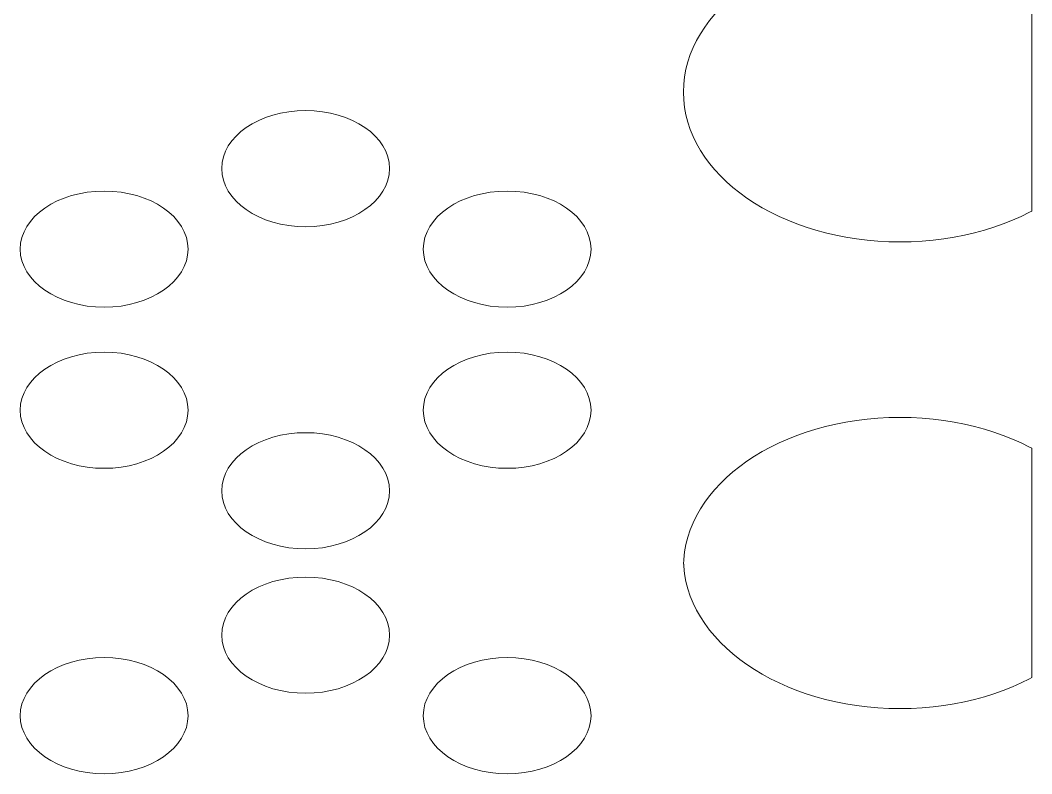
# Model space of a CAD drawing. Header units: millimetres. Extents: x -1200 to 1200, y -590 to 590.
# Drawn here: x 766.7 to 1200, y -89.8 to 232.9 of the extents above; entities that cross this region are included whole.
import ezdxf

# ---------------------------------------------------------------- set-up
doc = ezdxf.new("R2010")
doc.units = ezdxf.units.MM
doc.header["$MEASUREMENT"] = 0
doc.layers.add('Layer 1', color=7, linetype='Continuous')

msp = doc.modelspace()

# ---------------------------------------------------------------- linework, layer by layer
at = {"layer": 'Layer 1', "color": 250, "lineweight": 20}
for points, knots in [([(1199.95, 253.1086), (1199.95, 253.1086), (1199.95, 151.1473), (1199.95, 151.1473), (1199.95, 151.1473), (1199.046, 150.657), (1199.046, 150.657), (1199.046, 150.657), (1195.4147, 148.8709), (1195.4147, 148.8709), (1195.4147, 148.8709), (1191.6301, 147.1985), (1191.6301, 147.1985), (1191.6301, 147.1985), (1187.7535, 145.6552), (1187.7535, 145.6552), (1187.7535, 145.6552), (1183.7544, 144.2357), (1183.7544, 144.2357), (1183.7544, 144.2357), (1179.6481, 142.9555), (1179.6481, 142.9555), (1179.6481, 142.9555), (1175.4344, 141.7941), (1175.4344, 141.7941), (1175.4344, 141.7941), (1171.1442, 140.7927), (1171.1442, 140.7927), (1171.1442, 140.7927), (1166.739, 139.9256), (1166.739, 139.9256), (1166.739, 139.9256), (1162.2649, 139.2081), (1162.2649, 139.2081), (1162.2649, 139.2081), (1157.6912, 138.6403), (1157.6912, 138.6403), (1157.6912, 138.6403), (1153.0562, 138.2273), (1153.0562, 138.2273), (1153.0562, 138.2273), (1148.3369, 137.9899), (1148.3369, 137.9899), (1148.3369, 137.9899), (1143.5487, 137.9073), (1143.5487, 137.9073), (1143.5487, 137.9073), (1138.7681, 137.9899), (1138.7681, 137.9899), (1138.7681, 137.9899), (1134.0489, 138.2273), (1134.0489, 138.2273), (1134.0489, 138.2273), (1129.3985, 138.6403), (1129.3985, 138.6403), (1129.3985, 138.6403), (1124.8402, 139.2081), (1124.8402, 139.2081), (1124.8402, 139.2081), (1120.3507, 139.9256), (1120.3507, 139.9256), (1120.3507, 139.9256), (1115.9609, 140.7927), (1115.9609, 140.7927), (1115.9609, 140.7927), (1111.6477, 141.7941), (1111.6477, 141.7941), (1111.6477, 141.7941), (1107.4417, 142.9555), (1107.4417, 142.9555), (1107.4417, 142.9555), (1103.3429, 144.2357), (1103.3429, 144.2357), (1103.3429, 144.2357), (1099.3363, 145.6552), (1099.3363, 145.6552), (1099.3363, 145.6552), (1095.452, 147.1985), (1095.452, 147.1985), (1095.452, 147.1985), (1091.6827, 148.8709), (1091.6827, 148.8709), (1091.6827, 148.8709), (1088.0436, 150.657), (1088.0436, 150.657), (1088.0436, 150.657), (1084.5349, 152.5668), (1084.5349, 152.5668), (1084.5349, 152.5668), (1081.1716, 154.5851), (1081.1716, 154.5851), (1081.1716, 154.5851), (1077.9617, 156.7169), (1077.9617, 156.7169), (1077.9617, 156.7169), (1074.8741, 158.952), (1074.8741, 158.952), (1074.8741, 158.952), (1071.9476, 161.28), (1071.9476, 161.28), (1071.9476, 161.28), (1069.1972, 163.7112), (1069.1972, 163.7112), (1069.1972, 163.7112), (1066.6154, 166.2249), (1066.6154, 166.2249), (1066.6154, 166.2249), (1064.1946, 168.8316), (1064.1946, 168.8316), (1064.1946, 168.8316), (1061.9652, 171.5313), (1061.9652, 171.5313), (1061.9652, 171.5313), (1059.9119, 174.2929), (1059.9119, 174.2929), (1059.9119, 174.2929), (1058.0656, 177.1422), (1058.0656, 177.1422), (1058.0656, 177.1422), (1056.3878, 180.0483), (1056.3878, 180.0483), (1056.3878, 180.0483), (1054.9399, 183.037), (1054.9399, 183.037), (1054.9399, 183.037), (1053.6911, 186.067), (1053.6911, 186.067), (1053.6911, 186.067), (1052.6568, 189.1795), (1052.6568, 189.1795), (1052.6568, 189.1795), (1051.8294, 192.3385), (1051.8294, 192.3385), (1051.8294, 192.3385), (1051.2549, 195.5544), (1051.2549, 195.5544), (1051.2549, 195.5544), (1050.8948, 198.8218), (1050.8948, 198.8218), (1050.8948, 198.8218), (1050.7645, 202.1357), (1050.7645, 202.1357), (1050.7645, 202.1357), (1050.8948, 205.4444), (1050.8948, 205.4444), (1050.8948, 205.4444), (1051.2549, 208.7066), (1051.2549, 208.7066), (1051.2549, 208.7066), (1051.8294, 211.9173), (1051.8294, 211.9173), (1051.8294, 211.9173), (1052.6568, 215.0815), (1052.6568, 215.0815), (1052.6568, 215.0815), (1053.6911, 218.1889), (1053.6911, 218.1889), (1053.6911, 218.1889), (1054.9399, 221.2344), (1054.9399, 221.2344), (1054.9399, 221.2344), (1056.3878, 224.2127), (1056.3878, 224.2127), (1056.3878, 224.2127), (1058.0656, 227.1188), (1058.0656, 227.1188), (1058.0656, 227.1188), (1059.9119, 229.9681), (1059.9119, 229.9681), (1059.9119, 229.9681), (1061.9652, 232.7401), (1061.9652, 232.7401), (1061.9652, 232.7401), (1064.1946, 235.4242), (1064.1946, 235.4242), (1064.1946, 235.4242), (1066.6154, 238.0309), (1066.6154, 238.0309), (1066.6154, 238.0309), (1069.1972, 240.5499), (1069.1972, 240.5499), (1069.1972, 240.5499), (1071.9476, 242.981), (1071.9476, 242.981), (1071.9476, 242.981), (1074.8741, 245.309), (1074.8741, 245.309), (1074.8741, 245.309), (1077.9617, 247.5389), (1077.9617, 247.5389), (1077.9617, 247.5389), (1081.1716, 249.6759), (1081.1716, 249.6759), (1081.1716, 249.6759), (1084.5349, 251.6942), (1084.5349, 251.6942), (1084.5349, 251.6942), (1088.0436, 253.5989), (1088.0436, 253.5989), (1088.0436, 253.5989), (1091.6827, 255.3952), (1091.6827, 255.3952), (1091.6827, 255.3952), (1095.452, 257.0728), (1095.452, 257.0728), (1095.452, 257.0728), (1099.3363, 258.611), (1099.3363, 258.611), (1099.3363, 258.611), (1103.3429, 260.0202), (1103.3429, 260.0202), (1103.3429, 260.0202), (1107.4417, 261.3158), (1107.4417, 261.3158), (1107.4417, 261.3158), (1111.6477, 262.4618), (1111.6477, 262.4618), (1111.6477, 262.4618), (1115.9609, 263.4683), (1115.9609, 263.4683), (1115.9609, 263.4683), (1120.3507, 264.3355), (1120.3507, 264.3355), (1120.3507, 264.3355), (1124.8402, 265.053), (1124.8402, 265.053), (1124.8402, 265.053), (1129.3985, 265.6157), (1129.3985, 265.6157), (1129.3985, 265.6157), (1134.0489, 266.0234), (1134.0489, 266.0234), (1134.0489, 266.0234), (1138.7681, 266.2763), (1138.7681, 266.2763), (1138.7681, 266.2763), (1143.5487, 266.3589), (1143.5487, 266.3589), (1143.5487, 266.3589), (1148.3369, 266.2763), (1148.3369, 266.2763), (1148.3369, 266.2763), (1153.0562, 266.0234), (1153.0562, 266.0234), (1153.0562, 266.0234), (1157.6912, 265.6157), (1157.6912, 265.6157), (1157.6912, 265.6157), (1162.2649, 265.053), (1162.2649, 265.053), (1162.2649, 265.053), (1166.739, 264.3355), (1166.739, 264.3355), (1166.739, 264.3355), (1171.1442, 263.4683), (1171.1442, 263.4683), (1171.1442, 263.4683), (1175.4344, 262.4618), (1175.4344, 262.4618), (1175.4344, 262.4618), (1179.6481, 261.3158), (1179.6481, 261.3158), (1179.6481, 261.3158), (1183.7544, 260.0202), (1183.7544, 260.0202), (1183.7544, 260.0202), (1187.7535, 258.611), (1187.7535, 258.611), (1187.7535, 258.611), (1191.6301, 257.0728), (1191.6301, 257.0728), (1191.6301, 257.0728), (1195.4147, 255.3952), (1195.4147, 255.3952), (1195.4147, 255.3952), (1199.046, 253.5989), (1199.046, 253.5989), (1199.046, 253.5989), (1199.95, 253.1086), (1199.95, 253.1086)], [0, 0, 0, 0, 0.01075269, 0.01075269, 0.01075269, 0.02150538, 0.02150538, 0.02150538, 0.03225806, 0.03225806, 0.03225806, 0.04301075, 0.04301075, 0.04301075, 0.05376344, 0.05376344, 0.05376344, 0.06451613, 0.06451613, 0.06451613, 0.07526882, 0.07526882, 0.07526882, 0.08602151, 0.08602151, 0.08602151, 0.09677419, 0.09677419, 0.09677419, 0.10752688, 0.10752688, 0.10752688, 0.11827957, 0.11827957, 0.11827957, 0.12903226, 0.12903226, 0.12903226, 0.13978495, 0.13978495, 0.13978495, 0.15053763, 0.15053763, 0.15053763, 0.16129032, 0.16129032, 0.16129032, 0.17204301, 0.17204301, 0.17204301, 0.1827957, 0.1827957, 0.1827957, 0.19354839, 0.19354839, 0.19354839, 0.20430108, 0.20430108, 0.20430108, 0.21505376, 0.21505376, 0.21505376, 0.22580645, 0.22580645, 0.22580645, 0.23655914, 0.23655914, 0.23655914, 0.24731183, 0.24731183, 0.24731183, 0.25806452, 0.25806452, 0.25806452, 0.2688172, 0.2688172, 0.2688172, 0.27956989, 0.27956989, 0.27956989, 0.29032258, 0.29032258, 0.29032258, 0.30107527, 0.30107527, 0.30107527, 0.31182796, 0.31182796, 0.31182796, 0.32258065, 0.32258065, 0.32258065, 0.33333333, 0.33333333, 0.33333333, 0.34408602, 0.34408602, 0.34408602, 0.35483871, 0.35483871, 0.35483871, 0.3655914, 0.3655914, 0.3655914, 0.37634409, 0.37634409, 0.37634409, 0.38709677, 0.38709677, 0.38709677, 0.39784946, 0.39784946, 0.39784946, 0.40860215, 0.40860215, 0.40860215, 0.41935484, 0.41935484, 0.41935484, 0.43010753, 0.43010753, 0.43010753, 0.44086022, 0.44086022, 0.44086022, 0.4516129, 0.4516129, 0.4516129, 0.46236559, 0.46236559, 0.46236559, 0.47311828, 0.47311828, 0.47311828, 0.48387097, 0.48387097, 0.48387097, 0.49462366, 0.49462366, 0.49462366, 0.50537634, 0.50537634, 0.50537634, 0.51612903, 0.51612903, 0.51612903, 0.52688172, 0.52688172, 0.52688172, 0.53763441, 0.53763441, 0.53763441, 0.5483871, 0.5483871, 0.5483871, 0.55913978, 0.55913978, 0.55913978, 0.56989247, 0.56989247, 0.56989247, 0.58064516, 0.58064516, 0.58064516, 0.59139785, 0.59139785, 0.59139785, 0.60215054, 0.60215054, 0.60215054, 0.61290323, 0.61290323, 0.61290323, 0.62365591, 0.62365591, 0.62365591, 0.6344086, 0.6344086, 0.6344086, 0.64516129, 0.64516129, 0.64516129, 0.65591398, 0.65591398, 0.65591398, 0.66666667, 0.66666667, 0.66666667, 0.67741935, 0.67741935, 0.67741935, 0.68817204, 0.68817204, 0.68817204, 0.69892473, 0.69892473, 0.69892473, 0.70967742, 0.70967742, 0.70967742, 0.72043011, 0.72043011, 0.72043011, 0.7311828, 0.7311828, 0.7311828, 0.74193548, 0.74193548, 0.74193548, 0.75268817, 0.75268817, 0.75268817, 0.76344086, 0.76344086, 0.76344086, 0.77419355, 0.77419355, 0.77419355, 0.78494624, 0.78494624, 0.78494624, 0.79569892, 0.79569892, 0.79569892, 0.80645161, 0.80645161, 0.80645161, 0.8172043, 0.8172043, 0.8172043, 0.82795699, 0.82795699, 0.82795699, 0.83870968, 0.83870968, 0.83870968, 0.84946237, 0.84946237, 0.84946237, 0.86021505, 0.86021505, 0.86021505, 0.87096774, 0.87096774, 0.87096774, 0.88172043, 0.88172043, 0.88172043, 0.89247312, 0.89247312, 0.89247312, 0.90322581, 0.90322581, 0.90322581, 0.91397849, 0.91397849, 0.91397849, 0.92473118, 0.92473118, 0.92473118, 0.93548387, 0.93548387, 0.93548387, 0.94623656, 0.94623656, 0.94623656, 0.95698925, 0.95698925, 0.95698925, 0.96774194, 0.96774194, 0.96774194, 0.97849462, 0.97849462, 0.97849462, 0.98924731, 0.98924731, 0.98924731, 1, 1, 1, 1]), ([(852.9613, 169.3427), (852.9613, 183.0782), (869.0575, 194.2278), (888.8998, 194.2278), (908.7499, 194.2278), (924.8459, 183.0782), (924.8459, 169.3427), (924.8459, 155.6071), (908.7499, 144.4628), (888.8998, 144.4628), (869.0575, 144.4628), (852.9613, 155.6071), (852.9613, 169.3427)], [0, 0, 0, 0, 0.25, 0.25, 0.25, 0.5, 0.5, 0.5, 0.75, 0.75, 0.75, 1, 1, 1, 1]), ([(766.6586, 134.8515), (766.6586, 148.587), (782.7546, 159.7211), (802.5893, 159.7211), (822.447, 159.7211), (838.543, 148.587), (838.543, 134.8515), (838.543, 121.1159), (822.447, 109.9664), (802.5893, 109.9664), (782.7546, 109.9664), (766.6586, 121.1159), (766.6586, 134.8515)], [0, 0, 0, 0, 0.25, 0.25, 0.25, 0.5, 0.5, 0.5, 0.75, 0.75, 0.75, 1, 1, 1, 1]), ([(939.2872, 134.8515), (939.2872, 148.587), (955.3679, 159.7211), (975.2102, 159.7211), (995.0526, 159.7211), (1011.1488, 148.587), (1011.1488, 134.8515), (1011.1488, 121.1159), (995.0526, 109.9664), (975.2102, 109.9664), (955.3679, 109.9664), (939.2872, 121.1159), (939.2872, 134.8515)], [0, 0, 0, 0, 0.25, 0.25, 0.25, 0.5, 0.5, 0.5, 0.75, 0.75, 0.75, 1, 1, 1, 1]), ([(766.6586, 65.8587), (766.6586, 79.5943), (782.7546, 90.7438), (802.5893, 90.7438), (822.447, 90.7438), (838.543, 79.5943), (838.543, 65.8587), (838.543, 52.1232), (822.447, 40.9788), (802.5893, 40.9788), (782.7546, 40.9788), (766.6586, 52.1232), (766.6586, 65.8587)], [0, 0, 0, 0, 0.25, 0.25, 0.25, 0.5, 0.5, 0.5, 0.75, 0.75, 0.75, 1, 1, 1, 1]), ([(939.2872, 65.8587), (939.2872, 79.5943), (955.3679, 90.7438), (975.2102, 90.7438), (995.0526, 90.7438), (1011.1488, 79.5943), (1011.1488, 65.8587), (1011.1488, 52.1232), (995.0526, 40.9788), (975.2102, 40.9788), (955.3679, 40.9788), (939.2872, 52.1232), (939.2872, 65.8587)], [0, 0, 0, 0, 0.25, 0.25, 0.25, 0.5, 0.5, 0.5, 0.75, 0.75, 0.75, 1, 1, 1, 1]), ([(1199.95, 49.5577), (1199.95, 49.5577), (1199.95, -48.6663), (1199.95, -48.6663), (1199.95, -48.6663), (1199.046, -49.1567), (1199.046, -49.1567), (1199.046, -49.1567), (1195.4147, -50.953), (1195.4147, -50.953), (1195.4147, -50.953), (1191.6301, -52.6306), (1191.6301, -52.6306), (1191.6301, -52.6306), (1187.7535, -54.174), (1187.7535, -54.174), (1187.7535, -54.174), (1183.7544, -55.5934), (1183.7544, -55.5934), (1183.7544, -55.5934), (1179.6481, -56.8736), (1179.6481, -56.8736), (1179.6481, -56.8736), (1175.4344, -58.0298), (1175.4344, -58.0298), (1175.4344, -58.0298), (1171.1442, -59.0364), (1171.1442, -59.0364), (1171.1442, -59.0364), (1166.739, -59.8881), (1166.739, -59.8881), (1166.739, -59.8881), (1162.2649, -60.6211), (1162.2649, -60.6211), (1162.2649, -60.6211), (1157.6912, -61.1734), (1157.6912, -61.1734), (1157.6912, -61.1734), (1153.0562, -61.5863), (1153.0562, -61.5863), (1153.0562, -61.5863), (1148.3369, -61.8341), (1148.3369, -61.8341), (1148.3369, -61.8341), (1143.5487, -61.9167), (1143.5487, -61.9167), (1143.5487, -61.9167), (1138.7681, -61.8341), (1138.7681, -61.8341), (1138.7681, -61.8341), (1134.0489, -61.5863), (1134.0489, -61.5863), (1134.0489, -61.5863), (1129.3985, -61.1734), (1129.3985, -61.1734), (1129.3985, -61.1734), (1124.8402, -60.6211), (1124.8402, -60.6211), (1124.8402, -60.6211), (1120.3507, -59.8881), (1120.3507, -59.8881), (1120.3507, -59.8881), (1115.9609, -59.0364), (1115.9609, -59.0364), (1115.9609, -59.0364), (1111.6477, -58.0298), (1111.6477, -58.0298), (1111.6477, -58.0298), (1107.4417, -56.8736), (1107.4417, -56.8736), (1107.4417, -56.8736), (1103.3429, -55.5934), (1103.3429, -55.5934), (1103.3429, -55.5934), (1099.3363, -54.174), (1099.3363, -54.174), (1099.3363, -54.174), (1095.452, -52.6306), (1095.452, -52.6306), (1095.452, -52.6306), (1091.6827, -50.953), (1091.6827, -50.953), (1091.6827, -50.953), (1088.0436, -49.1567), (1088.0436, -49.1567), (1088.0436, -49.1567), (1084.5349, -47.252), (1084.5349, -47.252), (1084.5349, -47.252), (1081.1716, -45.2286), (1081.1716, -45.2286), (1081.1716, -45.2286), (1077.9617, -43.1071), (1077.9617, -43.1071), (1077.9617, -43.1071), (1074.8741, -40.8771), (1074.8741, -40.8771), (1074.8741, -40.8771), (1071.9476, -38.5389), (1071.9476, -38.5389), (1071.9476, -38.5389), (1069.1972, -36.1128), (1069.1972, -36.1128), (1069.1972, -36.1128), (1066.6154, -33.599), (1066.6154, -33.599), (1066.6154, -33.599), (1064.1946, -30.982), (1064.1946, -30.982), (1064.1946, -30.982), (1061.9652, -28.2927), (1061.9652, -28.2927), (1061.9652, -28.2927), (1059.9119, -25.5311), (1059.9119, -25.5311), (1059.9119, -25.5311), (1058.0656, -22.687), (1058.0656, -22.687), (1058.0656, -22.687), (1056.3878, -19.7705), (1056.3878, -19.7705), (1056.3878, -19.7705), (1054.9399, -16.787), (1054.9399, -16.787), (1054.9399, -16.787), (1053.6911, -13.7467), (1053.6911, -13.7467), (1053.6911, -13.7467), (1052.6568, -10.6445), (1052.6568, -10.6445), (1052.6568, -10.6445), (1051.8294, -7.4751), (1051.8294, -7.4751), (1051.8294, -7.4751), (1051.2549, -4.2696), (1051.2549, -4.2696), (1051.2549, -4.2696), (1050.8948, -1.0021), (1050.8948, -1.0021), (1050.8948, -1.0021), (1050.8642, -0.0266), (1050.8642, -0.0266), (1050.8642, -0.0266), (1050.8182, -0.0266), (1050.8182, -0.0266), (1050.8182, -0.0266), (1050.8948, 1.8832), (1050.8948, 1.8832), (1050.8948, 1.8832), (1051.2549, 5.1559), (1051.2549, 5.1559), (1051.2549, 5.1559), (1051.8294, 8.3717), (1051.8294, 8.3717), (1051.8294, 8.3717), (1052.6568, 11.5307), (1052.6568, 11.5307), (1052.6568, 11.5307), (1053.6911, 14.633), (1053.6911, 14.633), (1053.6911, 14.633), (1054.9399, 17.6836), (1054.9399, 17.6836), (1054.9399, 17.6836), (1056.3878, 20.6619), (1056.3878, 20.6619), (1056.3878, 20.6619), (1058.0656, 23.5681), (1058.0656, 23.5681), (1058.0656, 23.5681), (1059.9119, 26.407), (1059.9119, 26.407), (1059.9119, 26.407), (1061.9652, 29.1789), (1061.9652, 29.1789), (1061.9652, 29.1789), (1064.1946, 31.8786), (1064.1946, 31.8786), (1064.1946, 31.8786), (1066.6154, 34.4852), (1066.6154, 34.4852), (1066.6154, 34.4852), (1069.1972, 36.999), (1069.1972, 36.999), (1069.1972, 36.999), (1071.9476, 39.4251), (1071.9476, 39.4251), (1071.9476, 39.4251), (1074.8741, 41.7582), (1074.8741, 41.7582), (1074.8741, 41.7582), (1077.9617, 43.9933), (1077.9617, 43.9933), (1077.9617, 43.9933), (1081.1716, 46.1148), (1081.1716, 46.1148), (1081.1716, 46.1148), (1084.5349, 48.1383), (1084.5349, 48.1383), (1084.5349, 48.1383), (1088.0436, 50.0533), (1088.0436, 50.0533), (1088.0436, 50.0533), (1091.6827, 51.8392), (1091.6827, 51.8392), (1091.6827, 51.8392), (1095.452, 53.5117), (1095.452, 53.5117), (1095.452, 53.5117), (1099.3363, 55.0603), (1099.3363, 55.0603), (1099.3363, 55.0603), (1103.3429, 56.4745), (1103.3429, 56.4745), (1103.3429, 56.4745), (1107.4417, 57.765), (1107.4417, 57.765), (1107.4417, 57.765), (1111.6477, 58.9161), (1111.6477, 58.9161), (1111.6477, 58.9161), (1115.9609, 59.9175), (1115.9609, 59.9175), (1115.9609, 59.9175), (1120.3507, 60.7847), (1120.3507, 60.7847), (1120.3507, 60.7847), (1124.8402, 61.497), (1124.8402, 61.497), (1124.8402, 61.497), (1129.3985, 62.0597), (1129.3985, 62.0597), (1129.3985, 62.0597), (1134.0489, 62.4726), (1134.0489, 62.4726), (1134.0489, 62.4726), (1138.7681, 62.7204), (1138.7681, 62.7204), (1138.7681, 62.7204), (1143.5487, 62.8029), (1143.5487, 62.8029), (1143.5487, 62.8029), (1148.3369, 62.7204), (1148.3369, 62.7204), (1148.3369, 62.7204), (1153.0562, 62.4726), (1153.0562, 62.4726), (1153.0562, 62.4726), (1157.6912, 62.0597), (1157.6912, 62.0597), (1157.6912, 62.0597), (1162.2649, 61.497), (1162.2649, 61.497), (1162.2649, 61.497), (1166.739, 60.7847), (1166.739, 60.7847), (1166.739, 60.7847), (1171.1442, 59.9175), (1171.1442, 59.9175), (1171.1442, 59.9175), (1175.4344, 58.9161), (1175.4344, 58.9161), (1175.4344, 58.9161), (1179.6481, 57.765), (1179.6481, 57.765), (1179.6481, 57.765), (1183.7544, 56.4745), (1183.7544, 56.4745), (1183.7544, 56.4745), (1187.7535, 55.0603), (1187.7535, 55.0603), (1187.7535, 55.0603), (1191.6301, 53.5117), (1191.6301, 53.5117), (1191.6301, 53.5117), (1195.4147, 51.8392), (1195.4147, 51.8392), (1195.4147, 51.8392), (1199.046, 50.0533), (1199.046, 50.0533), (1199.046, 50.0533), (1199.95, 49.5577), (1199.95, 49.5577)], [0, 0, 0, 0, 0.0106383, 0.0106383, 0.0106383, 0.0212766, 0.0212766, 0.0212766, 0.03191489, 0.03191489, 0.03191489, 0.04255319, 0.04255319, 0.04255319, 0.05319149, 0.05319149, 0.05319149, 0.06382979, 0.06382979, 0.06382979, 0.07446809, 0.07446809, 0.07446809, 0.08510638, 0.08510638, 0.08510638, 0.09574468, 0.09574468, 0.09574468, 0.10638298, 0.10638298, 0.10638298, 0.11702128, 0.11702128, 0.11702128, 0.12765957, 0.12765957, 0.12765957, 0.13829787, 0.13829787, 0.13829787, 0.14893617, 0.14893617, 0.14893617, 0.15957447, 0.15957447, 0.15957447, 0.17021277, 0.17021277, 0.17021277, 0.18085106, 0.18085106, 0.18085106, 0.19148936, 0.19148936, 0.19148936, 0.20212766, 0.20212766, 0.20212766, 0.21276596, 0.21276596, 0.21276596, 0.22340426, 0.22340426, 0.22340426, 0.23404255, 0.23404255, 0.23404255, 0.24468085, 0.24468085, 0.24468085, 0.25531915, 0.25531915, 0.25531915, 0.26595745, 0.26595745, 0.26595745, 0.27659574, 0.27659574, 0.27659574, 0.28723404, 0.28723404, 0.28723404, 0.29787234, 0.29787234, 0.29787234, 0.30851064, 0.30851064, 0.30851064, 0.31914894, 0.31914894, 0.31914894, 0.32978723, 0.32978723, 0.32978723, 0.34042553, 0.34042553, 0.34042553, 0.35106383, 0.35106383, 0.35106383, 0.36170213, 0.36170213, 0.36170213, 0.37234043, 0.37234043, 0.37234043, 0.38297872, 0.38297872, 0.38297872, 0.39361702, 0.39361702, 0.39361702, 0.40425532, 0.40425532, 0.40425532, 0.41489362, 0.41489362, 0.41489362, 0.42553191, 0.42553191, 0.42553191, 0.43617021, 0.43617021, 0.43617021, 0.44680851, 0.44680851, 0.44680851, 0.45744681, 0.45744681, 0.45744681, 0.46808511, 0.46808511, 0.46808511, 0.4787234, 0.4787234, 0.4787234, 0.4893617, 0.4893617, 0.4893617, 0.5, 0.5, 0.5, 0.5106383, 0.5106383, 0.5106383, 0.5212766, 0.5212766, 0.5212766, 0.53191489, 0.53191489, 0.53191489, 0.54255319, 0.54255319, 0.54255319, 0.55319149, 0.55319149, 0.55319149, 0.56382979, 0.56382979, 0.56382979, 0.57446809, 0.57446809, 0.57446809, 0.58510638, 0.58510638, 0.58510638, 0.59574468, 0.59574468, 0.59574468, 0.60638298, 0.60638298, 0.60638298, 0.61702128, 0.61702128, 0.61702128, 0.62765957, 0.62765957, 0.62765957, 0.63829787, 0.63829787, 0.63829787, 0.64893617, 0.64893617, 0.64893617, 0.65957447, 0.65957447, 0.65957447, 0.67021277, 0.67021277, 0.67021277, 0.68085106, 0.68085106, 0.68085106, 0.69148936, 0.69148936, 0.69148936, 0.70212766, 0.70212766, 0.70212766, 0.71276596, 0.71276596, 0.71276596, 0.72340426, 0.72340426, 0.72340426, 0.73404255, 0.73404255, 0.73404255, 0.74468085, 0.74468085, 0.74468085, 0.75531915, 0.75531915, 0.75531915, 0.76595745, 0.76595745, 0.76595745, 0.77659574, 0.77659574, 0.77659574, 0.78723404, 0.78723404, 0.78723404, 0.79787234, 0.79787234, 0.79787234, 0.80851064, 0.80851064, 0.80851064, 0.81914894, 0.81914894, 0.81914894, 0.82978723, 0.82978723, 0.82978723, 0.84042553, 0.84042553, 0.84042553, 0.85106383, 0.85106383, 0.85106383, 0.86170213, 0.86170213, 0.86170213, 0.87234043, 0.87234043, 0.87234043, 0.88297872, 0.88297872, 0.88297872, 0.89361702, 0.89361702, 0.89361702, 0.90425532, 0.90425532, 0.90425532, 0.91489362, 0.91489362, 0.91489362, 0.92553191, 0.92553191, 0.92553191, 0.93617021, 0.93617021, 0.93617021, 0.94680851, 0.94680851, 0.94680851, 0.95744681, 0.95744681, 0.95744681, 0.96808511, 0.96808511, 0.96808511, 0.9787234, 0.9787234, 0.9787234, 0.9893617, 0.9893617, 0.9893617, 1, 1, 1, 1]), ([(852.9613, 31.3572), (852.9613, 45.0928), (869.0575, 56.2423), (888.8998, 56.2423), (908.7499, 56.2423), (924.8459, 45.0928), (924.8459, 31.3572), (924.8459, 17.632), (908.7499, 6.4825), (888.8998, 6.4825), (869.0575, 6.4825), (852.9613, 17.632), (852.9613, 31.3572)], [0, 0, 0, 0, 0.25, 0.25, 0.25, 0.5, 0.5, 0.5, 0.75, 0.75, 0.75, 1, 1, 1, 1]), ([(852.9613, -30.4709), (852.9613, -16.7354), (869.0575, -5.6014), (888.8998, -5.6014), (908.7499, -5.6014), (924.8459, -16.7354), (924.8459, -30.4709), (924.8459, -44.2168), (908.7499, -55.356), (888.8998, -55.356), (869.0575, -55.356), (852.9613, -44.2168), (852.9613, -30.4709)], [0, 0, 0, 0, 0.25, 0.25, 0.25, 0.5, 0.5, 0.5, 0.75, 0.75, 0.75, 1, 1, 1, 1]), ([(766.6586, -64.9776), (766.6586, -51.2317), (782.7546, -40.0926), (802.5893, -40.0926), (822.447, -40.0926), (838.543, -51.2317), (838.543, -64.9776), (838.543, -78.7133), (822.447, -89.8472), (802.5893, -89.8472), (782.7546, -89.8472), (766.6586, -78.7133), (766.6586, -64.9776)], [0, 0, 0, 0, 0.25, 0.25, 0.25, 0.5, 0.5, 0.5, 0.75, 0.75, 0.75, 1, 1, 1, 1]), ([(939.2872, -64.9776), (939.2872, -51.2317), (955.3679, -40.0926), (975.2102, -40.0926), (995.0526, -40.0926), (1011.1488, -51.2317), (1011.1488, -64.9776), (1011.1488, -78.7133), (995.0526, -89.8472), (975.2102, -89.8472), (955.3679, -89.8472), (939.2872, -78.7133), (939.2872, -64.9776)], [0, 0, 0, 0, 0.25, 0.25, 0.25, 0.5, 0.5, 0.5, 0.75, 0.75, 0.75, 1, 1, 1, 1])]:
    msp.add_open_spline(points, degree=3, knots=knots, dxfattribs=at)

doc.saveas('drawing.dxf')
